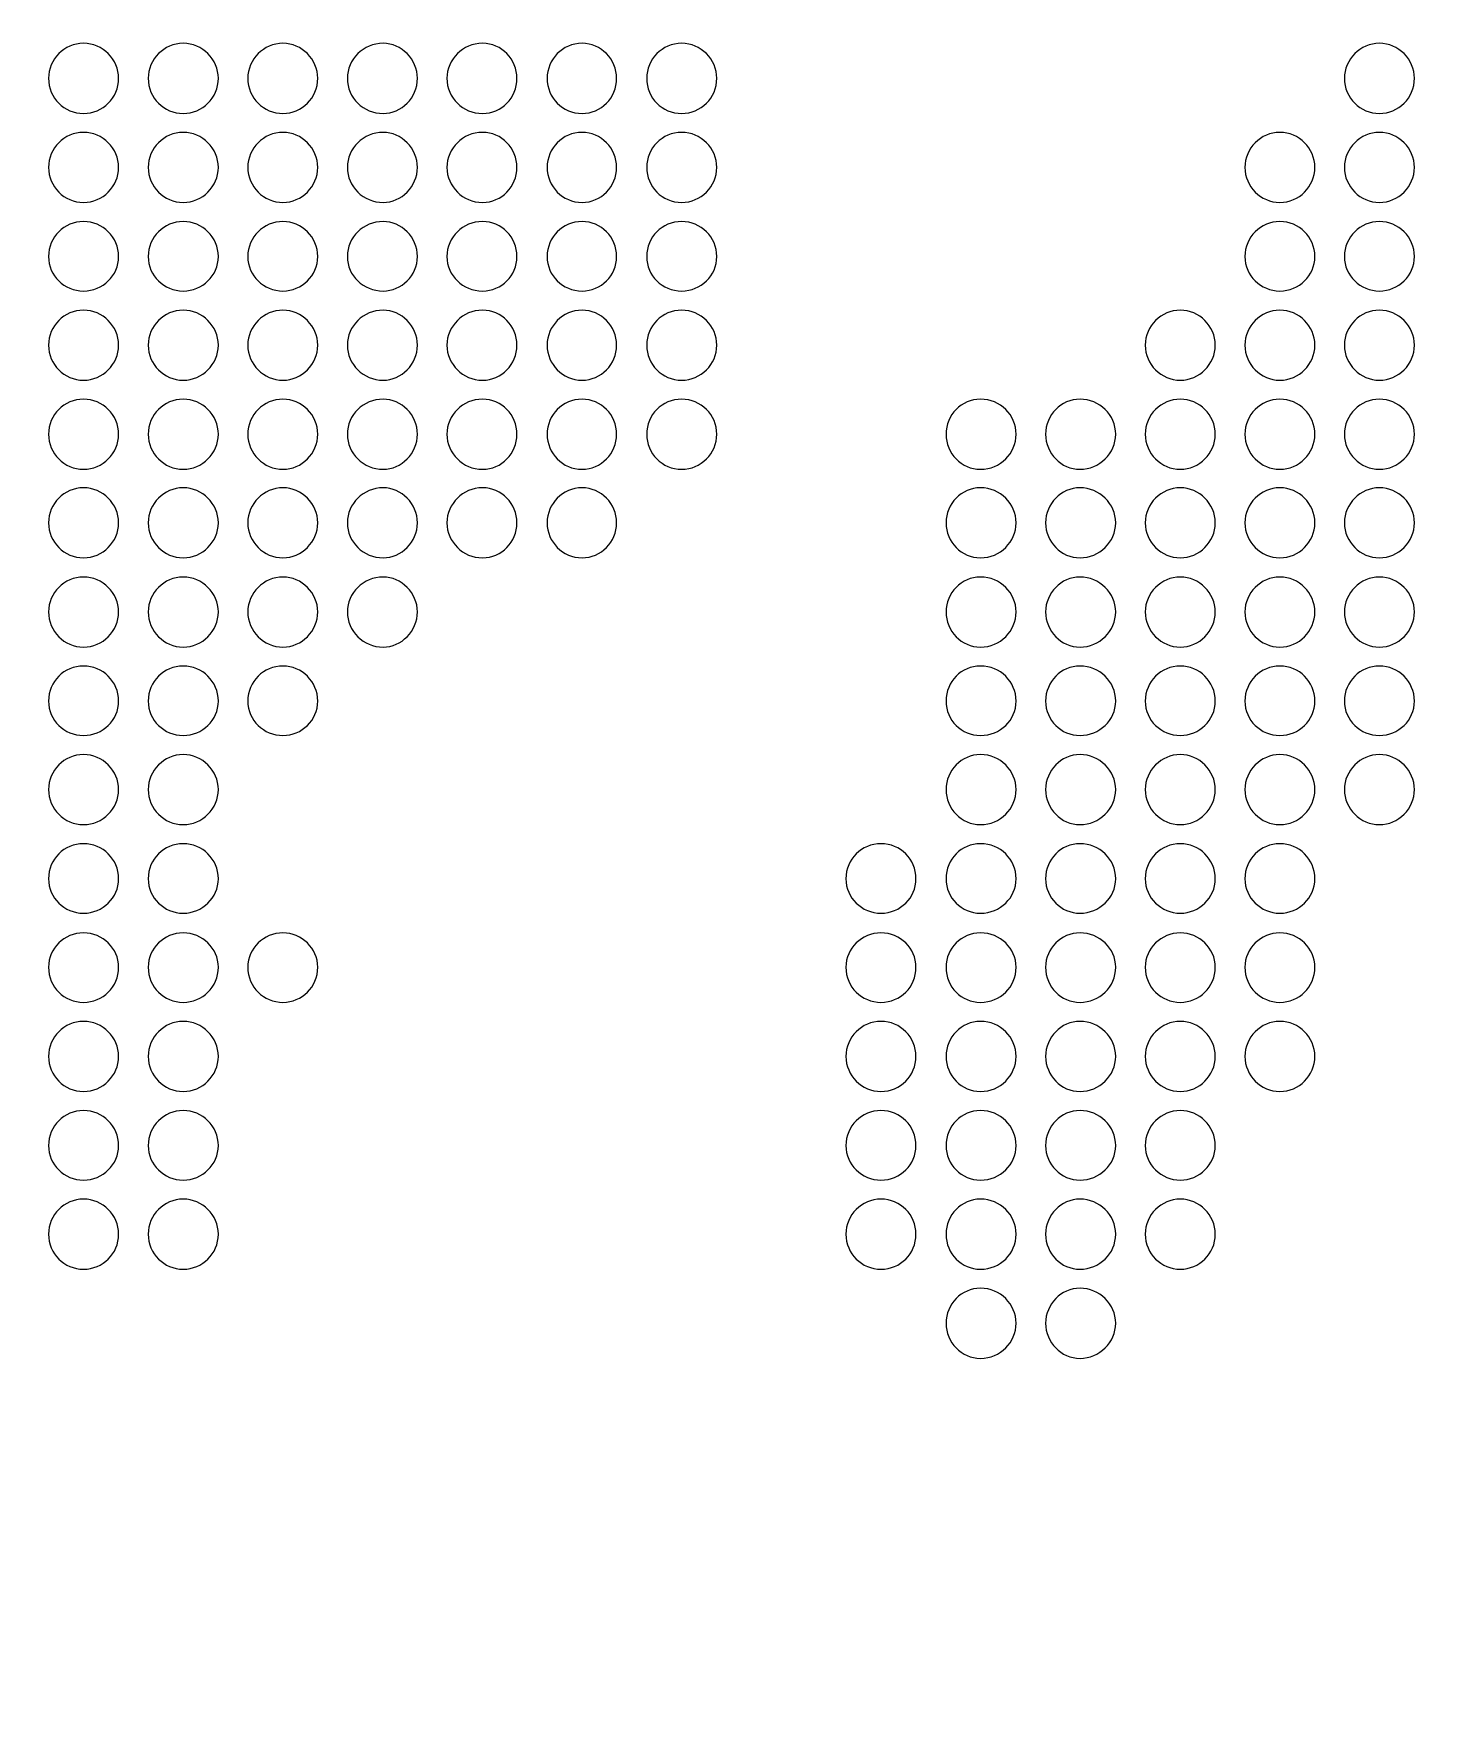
# Model space of a CAD drawing. Header units: inches. Extents: x 243 to 900, y -519 to -86.
# Drawn here: x 607.51 to 642.15, y -394.13 to -352.19 of the extents above; entities that cross this region are included whole.
import ezdxf

# ---------------------------------------------------------------- set-up
doc = ezdxf.new("R2010")
doc.units = ezdxf.units.IN
doc.header["$MEASUREMENT"] = 0
doc.layers.add('Layer 1', color=7, linetype='Continuous')

# ---------------------------------------------------------------- blocks, each defined once
blk = doc.blocks.new('block 3')
at = {"layer": 'Layer 1', "lineweight": 0}
blk.add_open_spline([(898.138, -484.267), (898.138, -494.991), (889.368, -503.763), (878.645, -503.763), (878.645, -503.763), (266.12, -503.763), (266.12, -503.763), (255.397, -503.763), (246.624, -494.991), (246.624, -484.267), (246.624, -484.267), (246.624, -108.507), (246.624, -108.507), (246.624, -97.783), (255.397, -89.011), (266.12, -89.011), (266.12, -89.011), (878.645, -89.011), (878.645, -89.011), (889.368, -89.011), (898.138, -97.783), (898.138, -108.507), (898.138, -108.507), (898.138, -484.267), (898.138, -484.267)], degree=3, knots=[0, 0, 0, 0, 1, 1, 1, 2, 2, 2, 3, 3, 3, 4, 4, 4, 5, 5, 5, 6, 6, 6, 7, 7, 7, 8, 8, 8, 8], dxfattribs=at)
blk = doc.blocks.new('block 2')
at = {"layer": 'Layer 1'}
blk.add_blockref('block 3', (0, 0), dxfattribs=at)
blk = doc.blocks.new('block 246')
at = {"layer": 'Layer 1', "lineweight": 0}
for points in [[(609.614, -353.299), (609.614, -353.786), (609.218, -354.17), (608.744, -354.17), (608.258, -354.17), (607.875, -353.786), (607.875, -353.299), (607.875, -352.825), (608.258, -352.43), (608.744, -352.43), (609.218, -352.43), (609.614, -352.825), (609.614, -353.299)], [(612.089, -353.299), (612.089, -353.786), (611.69, -354.17), (611.214, -354.17), (610.743, -354.17), (610.347, -353.786), (610.347, -353.299), (610.347, -352.825), (610.743, -352.43), (611.214, -352.43), (611.69, -352.43), (612.089, -352.825), (612.089, -353.299)], [(614.556, -353.299), (614.556, -353.786), (614.159, -354.17), (613.691, -354.17), (613.215, -354.17), (612.819, -353.786), (612.819, -353.299), (612.819, -352.825), (613.215, -352.43), (613.691, -352.43), (614.159, -352.43), (614.556, -352.825), (614.556, -353.299)], [(617.03, -353.299), (617.03, -353.786), (616.634, -354.17), (616.176, -354.17), (615.687, -354.17), (615.291, -353.786), (615.291, -353.299), (615.291, -352.825), (615.687, -352.43), (616.176, -352.43), (616.634, -352.43), (617.03, -352.825), (617.03, -353.299)], [(619.502, -353.299), (619.502, -353.786), (619.122, -354.17), (618.646, -354.17), (618.157, -354.17), (617.763, -353.786), (617.763, -353.299), (617.763, -352.825), (618.157, -352.43), (618.646, -352.43), (619.122, -352.43), (619.502, -352.825), (619.502, -353.299)], [(621.974, -353.299), (621.974, -353.786), (621.588, -354.17), (621.118, -354.17), (620.631, -354.17), (620.25, -353.786), (620.25, -353.299), (620.25, -352.825), (620.631, -352.43), (621.118, -352.43), (621.588, -352.43), (621.974, -352.825), (621.974, -353.299)], [(624.462, -353.299), (624.462, -353.786), (624.066, -354.17), (623.59, -354.17), (623.103, -354.17), (622.722, -353.786), (622.722, -353.299), (622.722, -352.825), (623.103, -352.43), (623.59, -352.43), (624.066, -352.43), (624.462, -352.825), (624.462, -353.299)], [(641.779, -353.299), (641.779, -353.786), (641.383, -354.17), (640.91, -354.17), (640.436, -354.17), (640.04, -353.786), (640.04, -353.299), (640.04, -352.825), (640.436, -352.43), (640.91, -352.43), (641.383, -352.43), (641.779, -352.825), (641.779, -353.299)]]:
    blk.add_open_spline(points, degree=3, knots=[0, 0, 0, 0, 1, 1, 1, 2, 2, 2, 3, 3, 3, 4, 4, 4, 4], dxfattribs=at)
blk = doc.blocks.new('block 247')
at = {"layer": 'Layer 1', "lineweight": 0}
for points in [[(609.614, -355.511), (609.614, -355.982), (609.218, -356.38), (608.744, -356.38), (608.258, -356.38), (607.875, -355.982), (607.875, -355.511), (607.875, -355.038), (608.258, -354.64), (608.744, -354.64), (609.218, -354.64), (609.614, -355.038), (609.614, -355.511)], [(612.089, -355.511), (612.089, -355.982), (611.69, -356.38), (611.214, -356.38), (610.743, -356.38), (610.347, -355.982), (610.347, -355.511), (610.347, -355.038), (610.743, -354.64), (611.214, -354.64), (611.69, -354.64), (612.089, -355.038), (612.089, -355.511)], [(614.556, -355.511), (614.556, -355.982), (614.159, -356.38), (613.691, -356.38), (613.215, -356.38), (612.819, -355.982), (612.819, -355.511), (612.819, -355.038), (613.215, -354.64), (613.691, -354.64), (614.159, -354.64), (614.556, -355.038), (614.556, -355.511)], [(617.03, -355.511), (617.03, -355.982), (616.634, -356.38), (616.176, -356.38), (615.687, -356.38), (615.291, -355.982), (615.291, -355.511), (615.291, -355.038), (615.687, -354.64), (616.176, -354.64), (616.634, -354.64), (617.03, -355.038), (617.03, -355.511)], [(619.502, -355.511), (619.502, -355.982), (619.122, -356.38), (618.646, -356.38), (618.157, -356.38), (617.763, -355.982), (617.763, -355.511), (617.763, -355.038), (618.157, -354.64), (618.646, -354.64), (619.122, -354.64), (619.502, -355.038), (619.502, -355.511)], [(621.974, -355.511), (621.974, -355.982), (621.588, -356.38), (621.118, -356.38), (620.631, -356.38), (620.25, -355.982), (620.25, -355.511), (620.25, -355.038), (620.631, -354.64), (621.118, -354.64), (621.588, -354.64), (621.974, -355.038), (621.974, -355.511)], [(624.462, -355.511), (624.462, -355.982), (624.066, -356.38), (623.59, -356.38), (623.103, -356.38), (622.722, -355.982), (622.722, -355.511), (622.722, -355.038), (623.103, -354.64), (623.59, -354.64), (624.066, -354.64), (624.462, -355.038), (624.462, -355.511)], [(639.307, -355.511), (639.307, -355.982), (638.914, -356.38), (638.438, -356.38), (637.967, -356.38), (637.57, -355.982), (637.57, -355.511), (637.57, -355.038), (637.967, -354.64), (638.438, -354.64), (638.914, -354.64), (639.307, -355.038), (639.307, -355.511)], [(641.779, -355.511), (641.779, -355.982), (641.383, -356.38), (640.91, -356.38), (640.436, -356.38), (640.04, -355.982), (640.04, -355.511), (640.04, -355.038), (640.436, -354.64), (640.91, -354.64), (641.383, -354.64), (641.779, -355.038), (641.779, -355.511)]]:
    blk.add_open_spline(points, degree=3, knots=[0, 0, 0, 0, 1, 1, 1, 2, 2, 2, 3, 3, 3, 4, 4, 4, 4], dxfattribs=at)
blk = doc.blocks.new('block 248')
at = {"layer": 'Layer 1', "lineweight": 0}
for points in [[(609.614, -357.722), (609.614, -358.198), (609.218, -358.578), (608.744, -358.578), (608.258, -358.578), (607.875, -358.198), (607.875, -357.722), (607.875, -357.237), (608.258, -356.853), (608.744, -356.853), (609.218, -356.853), (609.614, -357.237), (609.614, -357.722)], [(612.089, -357.722), (612.089, -358.198), (611.69, -358.578), (611.214, -358.578), (610.743, -358.578), (610.347, -358.198), (610.347, -357.722), (610.347, -357.237), (610.743, -356.853), (611.214, -356.853), (611.69, -356.853), (612.089, -357.237), (612.089, -357.722)], [(614.556, -357.722), (614.556, -358.198), (614.159, -358.578), (613.691, -358.578), (613.215, -358.578), (612.819, -358.198), (612.819, -357.722), (612.819, -357.237), (613.215, -356.853), (613.691, -356.853), (614.159, -356.853), (614.556, -357.237), (614.556, -357.722)], [(617.03, -357.722), (617.03, -358.198), (616.634, -358.578), (616.176, -358.578), (615.687, -358.578), (615.291, -358.198), (615.291, -357.722), (615.291, -357.237), (615.687, -356.853), (616.176, -356.853), (616.634, -356.853), (617.03, -357.237), (617.03, -357.722)], [(619.502, -357.722), (619.502, -358.198), (619.122, -358.578), (618.646, -358.578), (618.157, -358.578), (617.763, -358.198), (617.763, -357.722), (617.763, -357.237), (618.157, -356.853), (618.646, -356.853), (619.122, -356.853), (619.502, -357.237), (619.502, -357.722)], [(621.974, -357.722), (621.974, -358.198), (621.588, -358.578), (621.118, -358.578), (620.631, -358.578), (620.25, -358.198), (620.25, -357.722), (620.25, -357.237), (620.631, -356.853), (621.118, -356.853), (621.588, -356.853), (621.974, -357.237), (621.974, -357.722)], [(624.462, -357.722), (624.462, -358.198), (624.066, -358.578), (623.59, -358.578), (623.103, -358.578), (622.722, -358.198), (622.722, -357.722), (622.722, -357.237), (623.103, -356.853), (623.59, -356.853), (624.066, -356.853), (624.462, -357.237), (624.462, -357.722)], [(639.307, -357.722), (639.307, -358.198), (638.914, -358.578), (638.438, -358.578), (637.967, -358.578), (637.57, -358.198), (637.57, -357.722), (637.57, -357.237), (637.967, -356.853), (638.438, -356.853), (638.914, -356.853), (639.307, -357.237), (639.307, -357.722)], [(641.779, -357.722), (641.779, -358.198), (641.383, -358.578), (640.91, -358.578), (640.436, -358.578), (640.04, -358.198), (640.04, -357.722), (640.04, -357.237), (640.436, -356.853), (640.91, -356.853), (641.383, -356.853), (641.779, -357.237), (641.779, -357.722)]]:
    blk.add_open_spline(points, degree=3, knots=[0, 0, 0, 0, 1, 1, 1, 2, 2, 2, 3, 3, 3, 4, 4, 4, 4], dxfattribs=at)
blk = doc.blocks.new('block 249')
at = {"layer": 'Layer 1', "lineweight": 0}
for points in [[(609.614, -359.923), (609.614, -360.395), (609.218, -360.793), (608.744, -360.793), (608.258, -360.793), (607.875, -360.395), (607.875, -359.923), (607.875, -359.448), (608.258, -359.053), (608.744, -359.053), (609.218, -359.053), (609.614, -359.448), (609.614, -359.923)], [(612.089, -359.923), (612.089, -360.395), (611.69, -360.793), (611.214, -360.793), (610.743, -360.793), (610.347, -360.395), (610.347, -359.923), (610.347, -359.448), (610.743, -359.053), (611.214, -359.053), (611.69, -359.053), (612.089, -359.448), (612.089, -359.923)], [(614.556, -359.923), (614.556, -360.395), (614.159, -360.793), (613.691, -360.793), (613.215, -360.793), (612.819, -360.395), (612.819, -359.923), (612.819, -359.448), (613.215, -359.053), (613.691, -359.053), (614.159, -359.053), (614.556, -359.448), (614.556, -359.923)], [(617.03, -359.923), (617.03, -360.395), (616.634, -360.793), (616.176, -360.793), (615.687, -360.793), (615.291, -360.395), (615.291, -359.923), (615.291, -359.448), (615.687, -359.053), (616.176, -359.053), (616.634, -359.053), (617.03, -359.448), (617.03, -359.923)], [(619.502, -359.923), (619.502, -360.395), (619.122, -360.793), (618.646, -360.793), (618.157, -360.793), (617.763, -360.395), (617.763, -359.923), (617.763, -359.448), (618.157, -359.053), (618.646, -359.053), (619.122, -359.053), (619.502, -359.448), (619.502, -359.923)], [(621.974, -359.923), (621.974, -360.395), (621.588, -360.793), (621.118, -360.793), (620.631, -360.793), (620.25, -360.395), (620.25, -359.923), (620.25, -359.448), (620.631, -359.053), (621.118, -359.053), (621.588, -359.053), (621.974, -359.448), (621.974, -359.923)], [(624.462, -359.923), (624.462, -360.395), (624.066, -360.793), (623.59, -360.793), (623.103, -360.793), (622.722, -360.395), (622.722, -359.923), (622.722, -359.448), (623.103, -359.053), (623.59, -359.053), (624.066, -359.053), (624.462, -359.448), (624.462, -359.923)], [(636.835, -359.923), (636.835, -360.395), (636.439, -360.793), (635.968, -360.793), (635.492, -360.793), (635.096, -360.395), (635.096, -359.923), (635.096, -359.448), (635.492, -359.053), (635.968, -359.053), (636.439, -359.053), (636.835, -359.448), (636.835, -359.923)], [(639.307, -359.923), (639.307, -360.395), (638.914, -360.793), (638.438, -360.793), (637.967, -360.793), (637.57, -360.395), (637.57, -359.923), (637.57, -359.448), (637.967, -359.053), (638.438, -359.053), (638.914, -359.053), (639.307, -359.448), (639.307, -359.923)], [(641.779, -359.923), (641.779, -360.395), (641.383, -360.793), (640.91, -360.793), (640.436, -360.793), (640.04, -360.395), (640.04, -359.923), (640.04, -359.448), (640.436, -359.053), (640.91, -359.053), (641.383, -359.053), (641.779, -359.448), (641.779, -359.923)]]:
    blk.add_open_spline(points, degree=3, knots=[0, 0, 0, 0, 1, 1, 1, 2, 2, 2, 3, 3, 3, 4, 4, 4, 4], dxfattribs=at)
blk = doc.blocks.new('block 250')
at = {"layer": 'Layer 1', "lineweight": 0}
for points in [[(609.614, -362.134), (609.614, -362.606), (609.218, -363.003), (608.744, -363.003), (608.258, -363.003), (607.875, -362.606), (607.875, -362.134), (607.875, -361.647), (608.258, -361.265), (608.744, -361.265), (609.218, -361.265), (609.614, -361.647), (609.614, -362.134)], [(612.089, -362.134), (612.089, -362.606), (611.69, -363.003), (611.214, -363.003), (610.743, -363.003), (610.347, -362.606), (610.347, -362.134), (610.347, -361.647), (610.743, -361.265), (611.214, -361.265), (611.69, -361.265), (612.089, -361.647), (612.089, -362.134)], [(614.556, -362.134), (614.556, -362.606), (614.159, -363.003), (613.691, -363.003), (613.215, -363.003), (612.819, -362.606), (612.819, -362.134), (612.819, -361.647), (613.215, -361.265), (613.691, -361.265), (614.159, -361.265), (614.556, -361.647), (614.556, -362.134)], [(617.03, -362.134), (617.03, -362.606), (616.634, -363.003), (616.176, -363.003), (615.687, -363.003), (615.291, -362.606), (615.291, -362.134), (615.291, -361.647), (615.687, -361.265), (616.176, -361.265), (616.634, -361.265), (617.03, -361.647), (617.03, -362.134)], [(619.502, -362.134), (619.502, -362.606), (619.122, -363.003), (618.646, -363.003), (618.157, -363.003), (617.763, -362.606), (617.763, -362.134), (617.763, -361.647), (618.157, -361.265), (618.646, -361.265), (619.122, -361.265), (619.502, -361.647), (619.502, -362.134)], [(621.974, -362.134), (621.974, -362.606), (621.588, -363.003), (621.118, -363.003), (620.631, -363.003), (620.25, -362.606), (620.25, -362.134), (620.25, -361.647), (620.631, -361.265), (621.118, -361.265), (621.588, -361.265), (621.974, -361.647), (621.974, -362.134)], [(624.462, -362.134), (624.462, -362.606), (624.066, -363.003), (623.59, -363.003), (623.103, -363.003), (622.722, -362.606), (622.722, -362.134), (622.722, -361.647), (623.103, -361.265), (623.59, -361.265), (624.066, -361.265), (624.462, -361.647), (624.462, -362.134)], [(631.891, -362.134), (631.891, -362.606), (631.497, -363.003), (631.008, -363.003), (630.535, -363.003), (630.152, -362.606), (630.152, -362.134), (630.152, -361.647), (630.535, -361.265), (631.008, -361.265), (631.497, -361.265), (631.891, -361.647), (631.891, -362.134)], [(634.363, -362.134), (634.363, -362.606), (633.964, -363.003), (633.478, -363.003), (633.007, -363.003), (632.624, -362.606), (632.624, -362.134), (632.624, -361.647), (633.007, -361.265), (633.478, -361.265), (633.964, -361.265), (634.363, -361.647), (634.363, -362.134)], [(636.835, -362.134), (636.835, -362.606), (636.439, -363.003), (635.968, -363.003), (635.492, -363.003), (635.096, -362.606), (635.096, -362.134), (635.096, -361.647), (635.492, -361.265), (635.968, -361.265), (636.439, -361.265), (636.835, -361.647), (636.835, -362.134)], [(639.307, -362.134), (639.307, -362.606), (638.914, -363.003), (638.438, -363.003), (637.967, -363.003), (637.57, -362.606), (637.57, -362.134), (637.57, -361.647), (637.967, -361.265), (638.438, -361.265), (638.914, -361.265), (639.307, -361.647), (639.307, -362.134)], [(641.779, -362.134), (641.779, -362.606), (641.383, -363.003), (640.91, -363.003), (640.436, -363.003), (640.04, -362.606), (640.04, -362.134), (640.04, -361.647), (640.436, -361.265), (640.91, -361.265), (641.383, -361.265), (641.779, -361.647), (641.779, -362.134)]]:
    blk.add_open_spline(points, degree=3, knots=[0, 0, 0, 0, 1, 1, 1, 2, 2, 2, 3, 3, 3, 4, 4, 4, 4], dxfattribs=at)
blk = doc.blocks.new('block 251')
at = {"layer": 'Layer 1', "lineweight": 0}
for points in [[(609.614, -364.331), (609.614, -364.805), (609.218, -365.2), (608.744, -365.2), (608.258, -365.2), (607.875, -364.805), (607.875, -364.331), (607.875, -363.858), (608.258, -363.462), (608.744, -363.462), (609.218, -363.462), (609.614, -363.858), (609.614, -364.331)], [(612.089, -364.331), (612.089, -364.805), (611.69, -365.2), (611.214, -365.2), (610.743, -365.2), (610.347, -364.805), (610.347, -364.331), (610.347, -363.858), (610.743, -363.462), (611.214, -363.462), (611.69, -363.462), (612.089, -363.858), (612.089, -364.331)], [(614.556, -364.331), (614.556, -364.805), (614.159, -365.2), (613.691, -365.2), (613.215, -365.2), (612.819, -364.805), (612.819, -364.331), (612.819, -363.858), (613.215, -363.462), (613.691, -363.462), (614.159, -363.462), (614.556, -363.858), (614.556, -364.331)], [(617.03, -364.331), (617.03, -364.805), (616.634, -365.2), (616.176, -365.2), (615.687, -365.2), (615.291, -364.805), (615.291, -364.331), (615.291, -363.858), (615.687, -363.462), (616.176, -363.462), (616.634, -363.462), (617.03, -363.858), (617.03, -364.331)], [(619.502, -364.331), (619.502, -364.805), (619.122, -365.2), (618.646, -365.2), (618.157, -365.2), (617.763, -364.805), (617.763, -364.331), (617.763, -363.858), (618.157, -363.462), (618.646, -363.462), (619.122, -363.462), (619.502, -363.858), (619.502, -364.331)], [(621.974, -364.331), (621.974, -364.805), (621.588, -365.2), (621.118, -365.2), (620.631, -365.2), (620.25, -364.805), (620.25, -364.331), (620.25, -363.858), (620.631, -363.462), (621.118, -363.462), (621.588, -363.462), (621.974, -363.858), (621.974, -364.331)], [(631.891, -364.331), (631.891, -364.805), (631.497, -365.2), (631.008, -365.2), (630.535, -365.2), (630.152, -364.805), (630.152, -364.331), (630.152, -363.858), (630.535, -363.462), (631.008, -363.462), (631.497, -363.462), (631.891, -363.858), (631.891, -364.331)], [(634.363, -364.331), (634.363, -364.805), (633.964, -365.2), (633.478, -365.2), (633.007, -365.2), (632.624, -364.805), (632.624, -364.331), (632.624, -363.858), (633.007, -363.462), (633.478, -363.462), (633.964, -363.462), (634.363, -363.858), (634.363, -364.331)], [(636.835, -364.331), (636.835, -364.805), (636.439, -365.2), (635.968, -365.2), (635.492, -365.2), (635.096, -364.805), (635.096, -364.331), (635.096, -363.858), (635.492, -363.462), (635.968, -363.462), (636.439, -363.462), (636.835, -363.858), (636.835, -364.331)], [(639.307, -364.331), (639.307, -364.805), (638.914, -365.2), (638.438, -365.2), (637.967, -365.2), (637.57, -364.805), (637.57, -364.331), (637.57, -363.858), (637.967, -363.462), (638.438, -363.462), (638.914, -363.462), (639.307, -363.858), (639.307, -364.331)], [(641.779, -364.331), (641.779, -364.805), (641.383, -365.2), (640.91, -365.2), (640.436, -365.2), (640.04, -364.805), (640.04, -364.331), (640.04, -363.858), (640.436, -363.462), (640.91, -363.462), (641.383, -363.462), (641.779, -363.858), (641.779, -364.331)]]:
    blk.add_open_spline(points, degree=3, knots=[0, 0, 0, 0, 1, 1, 1, 2, 2, 2, 3, 3, 3, 4, 4, 4, 4], dxfattribs=at)
blk = doc.blocks.new('block 252')
at = {"layer": 'Layer 1', "lineweight": 0}
for points in [[(609.614, -366.544), (609.614, -367.018), (609.218, -367.416), (608.744, -367.416), (608.258, -367.416), (607.875, -367.018), (607.875, -366.544), (607.875, -366.071), (608.258, -365.676), (608.744, -365.676), (609.218, -365.676), (609.614, -366.071), (609.614, -366.544)], [(612.089, -366.544), (612.089, -367.018), (611.69, -367.416), (611.214, -367.416), (610.743, -367.416), (610.347, -367.018), (610.347, -366.544), (610.347, -366.071), (610.743, -365.676), (611.214, -365.676), (611.69, -365.676), (612.089, -366.071), (612.089, -366.544)], [(614.556, -366.544), (614.556, -367.018), (614.159, -367.416), (613.691, -367.416), (613.215, -367.416), (612.819, -367.018), (612.819, -366.544), (612.819, -366.071), (613.215, -365.676), (613.691, -365.676), (614.159, -365.676), (614.556, -366.071), (614.556, -366.544)], [(617.03, -366.544), (617.03, -367.018), (616.634, -367.416), (616.176, -367.416), (615.687, -367.416), (615.291, -367.018), (615.291, -366.544), (615.291, -366.071), (615.687, -365.676), (616.176, -365.676), (616.634, -365.676), (617.03, -366.071), (617.03, -366.544)], [(631.891, -366.544), (631.891, -367.018), (631.497, -367.416), (631.008, -367.416), (630.535, -367.416), (630.152, -367.018), (630.152, -366.544), (630.152, -366.071), (630.535, -365.676), (631.008, -365.676), (631.497, -365.676), (631.891, -366.071), (631.891, -366.544)], [(634.363, -366.544), (634.363, -367.018), (633.964, -367.416), (633.478, -367.416), (633.007, -367.416), (632.624, -367.018), (632.624, -366.544), (632.624, -366.071), (633.007, -365.676), (633.478, -365.676), (633.964, -365.676), (634.363, -366.071), (634.363, -366.544)], [(636.835, -366.544), (636.835, -367.018), (636.439, -367.416), (635.968, -367.416), (635.492, -367.416), (635.096, -367.018), (635.096, -366.544), (635.096, -366.071), (635.492, -365.676), (635.968, -365.676), (636.439, -365.676), (636.835, -366.071), (636.835, -366.544)], [(639.307, -366.544), (639.307, -367.018), (638.914, -367.416), (638.438, -367.416), (637.967, -367.416), (637.57, -367.018), (637.57, -366.544), (637.57, -366.071), (637.967, -365.676), (638.438, -365.676), (638.914, -365.676), (639.307, -366.071), (639.307, -366.544)], [(641.779, -366.544), (641.779, -367.018), (641.383, -367.416), (640.91, -367.416), (640.436, -367.416), (640.04, -367.018), (640.04, -366.544), (640.04, -366.071), (640.436, -365.676), (640.91, -365.676), (641.383, -365.676), (641.779, -366.071), (641.779, -366.544)]]:
    blk.add_open_spline(points, degree=3, knots=[0, 0, 0, 0, 1, 1, 1, 2, 2, 2, 3, 3, 3, 4, 4, 4, 4], dxfattribs=at)
blk = doc.blocks.new('block 253')
at = {"layer": 'Layer 1', "lineweight": 0}
for points in [[(609.614, -368.757), (609.614, -369.229), (609.218, -369.61), (608.744, -369.61), (608.258, -369.61), (607.875, -369.229), (607.875, -368.757), (607.875, -368.268), (608.258, -367.886), (608.744, -367.886), (609.218, -367.886), (609.614, -368.268), (609.614, -368.757)], [(612.089, -368.757), (612.089, -369.229), (611.69, -369.61), (611.214, -369.61), (610.743, -369.61), (610.347, -369.229), (610.347, -368.757), (610.347, -368.268), (610.743, -367.886), (611.214, -367.886), (611.69, -367.886), (612.089, -368.268), (612.089, -368.757)], [(614.556, -368.757), (614.556, -369.229), (614.159, -369.61), (613.691, -369.61), (613.215, -369.61), (612.819, -369.229), (612.819, -368.757), (612.819, -368.268), (613.215, -367.886), (613.691, -367.886), (614.159, -367.886), (614.556, -368.268), (614.556, -368.757)], [(631.891, -368.757), (631.891, -369.229), (631.497, -369.61), (631.008, -369.61), (630.535, -369.61), (630.152, -369.229), (630.152, -368.757), (630.152, -368.268), (630.535, -367.886), (631.008, -367.886), (631.497, -367.886), (631.891, -368.268), (631.891, -368.757)], [(634.363, -368.757), (634.363, -369.229), (633.964, -369.61), (633.478, -369.61), (633.007, -369.61), (632.624, -369.229), (632.624, -368.757), (632.624, -368.268), (633.007, -367.886), (633.478, -367.886), (633.964, -367.886), (634.363, -368.268), (634.363, -368.757)], [(636.835, -368.757), (636.835, -369.229), (636.439, -369.61), (635.968, -369.61), (635.492, -369.61), (635.096, -369.229), (635.096, -368.757), (635.096, -368.268), (635.492, -367.886), (635.968, -367.886), (636.439, -367.886), (636.835, -368.268), (636.835, -368.757)], [(639.307, -368.757), (639.307, -369.229), (638.914, -369.61), (638.438, -369.61), (637.967, -369.61), (637.57, -369.229), (637.57, -368.757), (637.57, -368.268), (637.967, -367.886), (638.438, -367.886), (638.914, -367.886), (639.307, -368.268), (639.307, -368.757)], [(641.779, -368.757), (641.779, -369.229), (641.383, -369.61), (640.91, -369.61), (640.436, -369.61), (640.04, -369.229), (640.04, -368.757), (640.04, -368.268), (640.436, -367.886), (640.91, -367.886), (641.383, -367.886), (641.779, -368.268), (641.779, -368.757)]]:
    blk.add_open_spline(points, degree=3, knots=[0, 0, 0, 0, 1, 1, 1, 2, 2, 2, 3, 3, 3, 4, 4, 4, 4], dxfattribs=at)
blk = doc.blocks.new('block 254')
at = {"layer": 'Layer 1', "lineweight": 0}
for points in [[(609.614, -370.953), (609.614, -371.427), (609.218, -371.823), (608.744, -371.823), (608.258, -371.823), (607.875, -371.427), (607.875, -370.953), (607.875, -370.48), (608.258, -370.084), (608.744, -370.084), (609.218, -370.084), (609.614, -370.48), (609.614, -370.953)], [(612.089, -370.953), (612.089, -371.427), (611.69, -371.823), (611.214, -371.823), (610.743, -371.823), (610.347, -371.427), (610.347, -370.953), (610.347, -370.48), (610.743, -370.084), (611.214, -370.084), (611.69, -370.084), (612.089, -370.48), (612.089, -370.953)], [(631.891, -370.953), (631.891, -371.427), (631.497, -371.823), (631.008, -371.823), (630.535, -371.823), (630.152, -371.427), (630.152, -370.953), (630.152, -370.48), (630.535, -370.084), (631.008, -370.084), (631.497, -370.084), (631.891, -370.48), (631.891, -370.953)], [(634.363, -370.953), (634.363, -371.427), (633.964, -371.823), (633.478, -371.823), (633.007, -371.823), (632.624, -371.427), (632.624, -370.953), (632.624, -370.48), (633.007, -370.084), (633.478, -370.084), (633.964, -370.084), (634.363, -370.48), (634.363, -370.953)], [(636.835, -370.953), (636.835, -371.427), (636.439, -371.823), (635.968, -371.823), (635.492, -371.823), (635.096, -371.427), (635.096, -370.953), (635.096, -370.48), (635.492, -370.084), (635.968, -370.084), (636.439, -370.084), (636.835, -370.48), (636.835, -370.953)], [(639.307, -370.953), (639.307, -371.427), (638.914, -371.823), (638.438, -371.823), (637.967, -371.823), (637.57, -371.427), (637.57, -370.953), (637.57, -370.48), (637.967, -370.084), (638.438, -370.084), (638.914, -370.084), (639.307, -370.48), (639.307, -370.953)], [(641.779, -370.953), (641.779, -371.427), (641.383, -371.823), (640.91, -371.823), (640.436, -371.823), (640.04, -371.427), (640.04, -370.953), (640.04, -370.48), (640.436, -370.084), (640.91, -370.084), (641.383, -370.084), (641.779, -370.48), (641.779, -370.953)]]:
    blk.add_open_spline(points, degree=3, knots=[0, 0, 0, 0, 1, 1, 1, 2, 2, 2, 3, 3, 3, 4, 4, 4, 4], dxfattribs=at)
blk = doc.blocks.new('block 255')
at = {"layer": 'Layer 1', "lineweight": 0}
for points in [[(609.614, -373.166), (609.614, -373.638), (609.218, -374.02), (608.744, -374.02), (608.258, -374.02), (607.875, -373.638), (607.875, -373.166), (607.875, -372.677), (608.258, -372.296), (608.744, -372.296), (609.218, -372.296), (609.614, -372.677), (609.614, -373.166)], [(612.089, -373.166), (612.089, -373.638), (611.69, -374.02), (611.214, -374.02), (610.743, -374.02), (610.347, -373.638), (610.347, -373.166), (610.347, -372.677), (610.743, -372.296), (611.214, -372.296), (611.69, -372.296), (612.089, -372.677), (612.089, -373.166)], [(629.406, -373.166), (629.406, -373.638), (629.02, -374.02), (628.536, -374.02), (628.06, -374.02), (627.667, -373.638), (627.667, -373.166), (627.667, -372.677), (628.06, -372.296), (628.536, -372.296), (629.02, -372.296), (629.406, -372.677), (629.406, -373.166)], [(631.891, -373.166), (631.891, -373.638), (631.497, -374.02), (631.008, -374.02), (630.535, -374.02), (630.152, -373.638), (630.152, -373.166), (630.152, -372.677), (630.535, -372.296), (631.008, -372.296), (631.497, -372.296), (631.891, -372.677), (631.891, -373.166)], [(634.363, -373.166), (634.363, -373.638), (633.964, -374.02), (633.478, -374.02), (633.007, -374.02), (632.624, -373.638), (632.624, -373.166), (632.624, -372.677), (633.007, -372.296), (633.478, -372.296), (633.964, -372.296), (634.363, -372.677), (634.363, -373.166)], [(636.835, -373.166), (636.835, -373.638), (636.439, -374.02), (635.968, -374.02), (635.492, -374.02), (635.096, -373.638), (635.096, -373.166), (635.096, -372.677), (635.492, -372.296), (635.968, -372.296), (636.439, -372.296), (636.835, -372.677), (636.835, -373.166)], [(639.307, -373.166), (639.307, -373.638), (638.914, -374.02), (638.438, -374.02), (637.967, -374.02), (637.57, -373.638), (637.57, -373.166), (637.57, -372.677), (637.967, -372.296), (638.438, -372.296), (638.914, -372.296), (639.307, -372.677), (639.307, -373.166)]]:
    blk.add_open_spline(points, degree=3, knots=[0, 0, 0, 0, 1, 1, 1, 2, 2, 2, 3, 3, 3, 4, 4, 4, 4], dxfattribs=at)
blk = doc.blocks.new('block 256')
at = {"layer": 'Layer 1', "lineweight": 0}
for points in [[(609.614, -375.361), (609.614, -375.851), (609.218, -376.233), (608.744, -376.233), (608.258, -376.233), (607.875, -375.851), (607.875, -375.361), (607.875, -374.89), (608.258, -374.509), (608.744, -374.509), (609.218, -374.509), (609.614, -374.89), (609.614, -375.361)], [(612.089, -375.361), (612.089, -375.851), (611.69, -376.233), (611.214, -376.233), (610.743, -376.233), (610.347, -375.851), (610.347, -375.361), (610.347, -374.89), (610.743, -374.509), (611.214, -374.509), (611.69, -374.509), (612.089, -374.89), (612.089, -375.361)], [(614.556, -375.361), (614.556, -375.851), (614.159, -376.233), (613.691, -376.233), (613.215, -376.233), (612.819, -375.851), (612.819, -375.361), (612.819, -374.89), (613.215, -374.509), (613.691, -374.509), (614.159, -374.509), (614.556, -374.89), (614.556, -375.361)], [(629.406, -375.361), (629.406, -375.851), (629.02, -376.233), (628.536, -376.233), (628.06, -376.233), (627.667, -375.851), (627.667, -375.361), (627.667, -374.89), (628.06, -374.509), (628.536, -374.509), (629.02, -374.509), (629.406, -374.89), (629.406, -375.361)], [(631.891, -375.361), (631.891, -375.851), (631.497, -376.233), (631.008, -376.233), (630.535, -376.233), (630.152, -375.851), (630.152, -375.361), (630.152, -374.89), (630.535, -374.509), (631.008, -374.509), (631.497, -374.509), (631.891, -374.89), (631.891, -375.361)], [(634.363, -375.361), (634.363, -375.851), (633.964, -376.233), (633.478, -376.233), (633.007, -376.233), (632.624, -375.851), (632.624, -375.361), (632.624, -374.89), (633.007, -374.509), (633.478, -374.509), (633.964, -374.509), (634.363, -374.89), (634.363, -375.361)], [(636.835, -375.361), (636.835, -375.851), (636.439, -376.233), (635.968, -376.233), (635.492, -376.233), (635.096, -375.851), (635.096, -375.361), (635.096, -374.89), (635.492, -374.509), (635.968, -374.509), (636.439, -374.509), (636.835, -374.89), (636.835, -375.361)], [(639.307, -375.361), (639.307, -375.851), (638.914, -376.233), (638.438, -376.233), (637.967, -376.233), (637.57, -375.851), (637.57, -375.361), (637.57, -374.89), (637.967, -374.509), (638.438, -374.509), (638.914, -374.509), (639.307, -374.89), (639.307, -375.361)]]:
    blk.add_open_spline(points, degree=3, knots=[0, 0, 0, 0, 1, 1, 1, 2, 2, 2, 3, 3, 3, 4, 4, 4, 4], dxfattribs=at)
blk = doc.blocks.new('block 257')
at = {"layer": 'Layer 1', "lineweight": 0}
for points in [[(609.614, -377.576), (609.614, -378.048), (609.218, -378.446), (608.744, -378.446), (608.258, -378.446), (607.875, -378.048), (607.875, -377.576), (607.875, -377.103), (608.258, -376.705), (608.744, -376.705), (609.218, -376.705), (609.614, -377.103), (609.614, -377.576)], [(612.089, -377.576), (612.089, -378.048), (611.69, -378.446), (611.214, -378.446), (610.743, -378.446), (610.347, -378.048), (610.347, -377.576), (610.347, -377.103), (610.743, -376.705), (611.214, -376.705), (611.69, -376.705), (612.089, -377.103), (612.089, -377.576)], [(629.406, -377.576), (629.406, -378.048), (629.02, -378.446), (628.536, -378.446), (628.06, -378.446), (627.667, -378.048), (627.667, -377.576), (627.667, -377.103), (628.06, -376.705), (628.536, -376.705), (629.02, -376.705), (629.406, -377.103), (629.406, -377.576)], [(631.891, -377.576), (631.891, -378.048), (631.497, -378.446), (631.008, -378.446), (630.535, -378.446), (630.152, -378.048), (630.152, -377.576), (630.152, -377.103), (630.535, -376.705), (631.008, -376.705), (631.497, -376.705), (631.891, -377.103), (631.891, -377.576)], [(634.363, -377.576), (634.363, -378.048), (633.964, -378.446), (633.478, -378.446), (633.007, -378.446), (632.624, -378.048), (632.624, -377.576), (632.624, -377.103), (633.007, -376.705), (633.478, -376.705), (633.964, -376.705), (634.363, -377.103), (634.363, -377.576)], [(636.835, -377.576), (636.835, -378.048), (636.439, -378.446), (635.968, -378.446), (635.492, -378.446), (635.096, -378.048), (635.096, -377.576), (635.096, -377.103), (635.492, -376.705), (635.968, -376.705), (636.439, -376.705), (636.835, -377.103), (636.835, -377.576)], [(639.307, -377.576), (639.307, -378.048), (638.914, -378.446), (638.438, -378.446), (637.967, -378.446), (637.57, -378.048), (637.57, -377.576), (637.57, -377.103), (637.967, -376.705), (638.438, -376.705), (638.914, -376.705), (639.307, -377.103), (639.307, -377.576)]]:
    blk.add_open_spline(points, degree=3, knots=[0, 0, 0, 0, 1, 1, 1, 2, 2, 2, 3, 3, 3, 4, 4, 4, 4], dxfattribs=at)
blk = doc.blocks.new('block 258')
at = {"layer": 'Layer 1', "lineweight": 0}
for points in [[(609.614, -379.79), (609.614, -380.262), (609.218, -380.644), (608.744, -380.644), (608.258, -380.644), (607.875, -380.262), (607.875, -379.79), (607.875, -379.301), (608.258, -378.919), (608.744, -378.919), (609.218, -378.919), (609.614, -379.301), (609.614, -379.79)], [(612.089, -379.79), (612.089, -380.262), (611.69, -380.644), (611.214, -380.644), (610.743, -380.644), (610.347, -380.262), (610.347, -379.79), (610.347, -379.301), (610.743, -378.919), (611.214, -378.919), (611.69, -378.919), (612.089, -379.301), (612.089, -379.79)], [(629.406, -379.79), (629.406, -380.262), (629.02, -380.644), (628.536, -380.644), (628.06, -380.644), (627.667, -380.262), (627.667, -379.79), (627.667, -379.301), (628.06, -378.919), (628.536, -378.919), (629.02, -378.919), (629.406, -379.301), (629.406, -379.79)], [(631.891, -379.79), (631.891, -380.262), (631.497, -380.644), (631.008, -380.644), (630.535, -380.644), (630.152, -380.262), (630.152, -379.79), (630.152, -379.301), (630.535, -378.919), (631.008, -378.919), (631.497, -378.919), (631.891, -379.301), (631.891, -379.79)], [(634.363, -379.79), (634.363, -380.262), (633.964, -380.644), (633.478, -380.644), (633.007, -380.644), (632.624, -380.262), (632.624, -379.79), (632.624, -379.301), (633.007, -378.919), (633.478, -378.919), (633.964, -378.919), (634.363, -379.301), (634.363, -379.79)], [(636.835, -379.79), (636.835, -380.262), (636.439, -380.644), (635.968, -380.644), (635.492, -380.644), (635.096, -380.262), (635.096, -379.79), (635.096, -379.301), (635.492, -378.919), (635.968, -378.919), (636.439, -378.919), (636.835, -379.301), (636.835, -379.79)]]:
    blk.add_open_spline(points, degree=3, knots=[0, 0, 0, 0, 1, 1, 1, 2, 2, 2, 3, 3, 3, 4, 4, 4, 4], dxfattribs=at)
blk = doc.blocks.new('block 259')
at = {"layer": 'Layer 1', "lineweight": 0}
for points in [[(609.614, -381.987), (609.614, -382.475), (609.218, -382.856), (608.744, -382.856), (608.258, -382.856), (607.875, -382.475), (607.875, -381.987), (607.875, -381.512), (608.258, -381.116), (608.744, -381.116), (609.218, -381.116), (609.614, -381.512), (609.614, -381.987)], [(612.089, -381.987), (612.089, -382.475), (611.69, -382.856), (611.214, -382.856), (610.743, -382.856), (610.347, -382.475), (610.347, -381.987), (610.347, -381.512), (610.743, -381.116), (611.214, -381.116), (611.69, -381.116), (612.089, -381.512), (612.089, -381.987)], [(629.406, -381.987), (629.406, -382.475), (629.02, -382.856), (628.536, -382.856), (628.06, -382.856), (627.667, -382.475), (627.667, -381.987), (627.667, -381.512), (628.06, -381.116), (628.536, -381.116), (629.02, -381.116), (629.406, -381.512), (629.406, -381.987)], [(631.891, -381.987), (631.891, -382.475), (631.497, -382.856), (631.008, -382.856), (630.535, -382.856), (630.152, -382.475), (630.152, -381.987), (630.152, -381.512), (630.535, -381.116), (631.008, -381.116), (631.497, -381.116), (631.891, -381.512), (631.891, -381.987)], [(634.363, -381.987), (634.363, -382.475), (633.964, -382.856), (633.478, -382.856), (633.007, -382.856), (632.624, -382.475), (632.624, -381.987), (632.624, -381.512), (633.007, -381.116), (633.478, -381.116), (633.964, -381.116), (634.363, -381.512), (634.363, -381.987)], [(636.835, -381.987), (636.835, -382.475), (636.439, -382.856), (635.968, -382.856), (635.492, -382.856), (635.096, -382.475), (635.096, -381.987), (635.096, -381.512), (635.492, -381.116), (635.968, -381.116), (636.439, -381.116), (636.835, -381.512), (636.835, -381.987)]]:
    blk.add_open_spline(points, degree=3, knots=[0, 0, 0, 0, 1, 1, 1, 2, 2, 2, 3, 3, 3, 4, 4, 4, 4], dxfattribs=at)
blk = doc.blocks.new('block 260')
at = {"layer": 'Layer 1', "lineweight": 0}
for points in [[(631.891, -384.199), (631.891, -384.671), (631.497, -385.069), (631.008, -385.069), (630.535, -385.069), (630.152, -384.671), (630.152, -384.199), (630.152, -383.725), (630.535, -383.329), (631.008, -383.329), (631.497, -383.329), (631.891, -383.725), (631.891, -384.199)], [(634.363, -384.199), (634.363, -384.671), (633.964, -385.069), (633.478, -385.069), (633.007, -385.069), (632.624, -384.671), (632.624, -384.199), (632.624, -383.725), (633.007, -383.329), (633.478, -383.329), (633.964, -383.329), (634.363, -383.725), (634.363, -384.199)]]:
    blk.add_open_spline(points, degree=3, knots=[0, 0, 0, 0, 1, 1, 1, 2, 2, 2, 3, 3, 3, 4, 4, 4, 4], dxfattribs=at)
blk = doc.blocks.new('block 217')
at = {"layer": 'Layer 1'}
for name in ['block 246', 'block 247', 'block 248', 'block 249', 'block 250', 'block 251', 'block 252', 'block 253', 'block 254', 'block 255', 'block 256', 'block 257', 'block 258', 'block 259', 'block 260']:
    blk.add_blockref(name, (0, 0), dxfattribs=at)
blk = doc.blocks.new('block 149')
at = {"layer": 'Layer 1'}
blk.add_blockref('block 217', (0, 0), dxfattribs=at)
blk = doc.blocks.new('block 4')
at = {"layer": 'Layer 1'}
blk.add_blockref('block 149', (0, 0), dxfattribs=at)

msp = doc.modelspace()

# ---------------------------------------------------------------- linework, layer by layer
at = {"layer": 'Layer 1', "lineweight": 0}
msp.add_open_spline([(771.889, -89.011), (771.889, -89.011), (266.12, -89.011), (266.12, -89.011), (255.397, -89.011), (246.624, -97.783), (246.624, -108.507), (246.624, -108.507), (246.624, -499.044), (246.624, -499.044), (246.624, -509.767), (255.397, -518.54), (266.12, -518.54), (266.12, -518.54), (371.556, -518.54), (371.556, -518.54), (400.967, -304.591), (562.913, -132.915), (771.889, -89.011)], degree=3, knots=[0, 0, 0, 0, 1, 1, 1, 2, 2, 2, 3, 3, 3, 4, 4, 4, 5, 5, 5, 6, 6, 6, 6], dxfattribs=at)

# ---------------------------------------------------------------- block references
at = {"layer": 'Layer 1'}
for name in ['block 2', 'block 4']:
    msp.add_blockref(name, (0, 0), dxfattribs=at)

doc.saveas('drawing.dxf')
